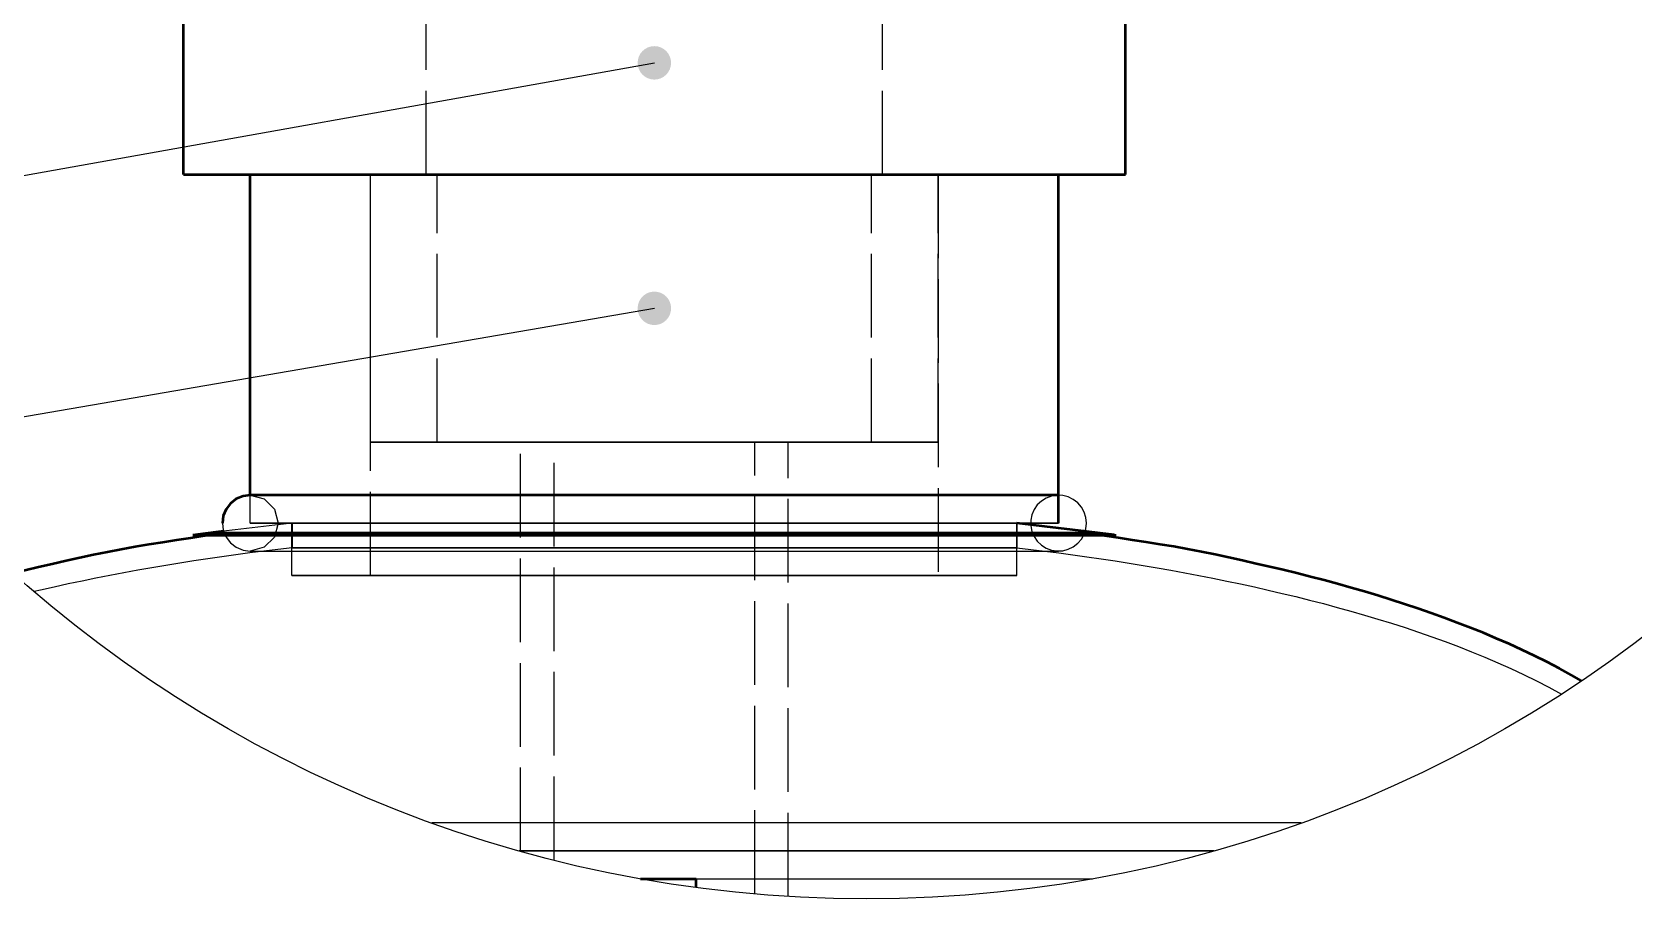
# Model space of a CAD drawing. Header units: millimetres. Extents: x 0 to 594, y 0 to 420.
# Drawn here: x 310.7 to 368.2, y 280.5 to 311.6 of the extents above; entities that cross this region are included whole.
import ezdxf

# ---------------------------------------------------------------- set-up
doc = ezdxf.new("R2010")
doc.units = ezdxf.units.MM
doc.linetypes.add('ISO02-TRAZOS', pattern=[3.75, 3, -0.75])
for name, color, linetype, lineweight in [('01-VISIBLE', 7, 'CONTINUOUS', 50), ('02-OCULTA', 4, 'ISO02-TRAZOS', 25), ('08-FINA', 5, 'CONTINUOUS', 25)]:
    doc.layers.add(name, color=color, linetype=linetype, lineweight=lineweight)

msp = doc.modelspace()

# ---------------------------------------------------------------- hatches: boundary and pattern name
at = {"layer": '08-FINA'}
h = msp.add_hatch(color=7, dxfattribs=at)
h.dxf.hatch_style = 1
edge = h.paths.add_edge_path()
edge.add_arc((333.054, 310.461), 0.6, 0, 360)
h = msp.add_hatch(color=7, dxfattribs=at)
h.dxf.hatch_style = 1
edge = h.paths.add_edge_path()
edge.add_arc((333.054, 301.661), 0.6, 0, 360)

# ---------------------------------------------------------------- linework, layer by layer
at = {"layer": '01-VISIBLE'}
for points in [[(316.154, 306.461), (316.154, 314.461)], [(349.954, 306.461), (349.954, 314.461)], [(316.154, 306.461), (316.659, 306.461), (317.163, 306.461), (317.668, 306.461), (318.172, 306.461), (318.677, 306.461), (319.181, 306.461), (319.686, 306.461), (320.19, 306.461), (320.694, 306.461), (321.199, 306.461), (321.703, 306.461), (322.208, 306.461), (322.712, 306.461), (323.217, 306.461), (323.721, 306.461), (324.226, 306.461), (324.73, 306.461), (325.235, 306.461), (325.739, 306.461), (326.244, 306.461), (326.748, 306.461), (327.253, 306.461), (327.757, 306.461), (328.262, 306.461), (328.766, 306.461), (329.271, 306.461), (329.775, 306.461), (330.28, 306.461), (330.784, 306.461), (331.288, 306.461), (331.793, 306.461), (332.297, 306.461), (332.802, 306.461), (333.306, 306.461), (333.811, 306.461), (334.315, 306.461), (334.82, 306.461), (335.324, 306.461), (335.829, 306.461), (336.333, 306.461), (336.838, 306.461), (337.342, 306.461), (337.847, 306.461), (338.351, 306.461), (338.856, 306.461), (339.36, 306.461), (339.865, 306.461), (340.369, 306.461), (340.874, 306.461), (341.378, 306.461), (341.883, 306.461), (342.387, 306.461), (342.891, 306.461), (343.396, 306.461), (343.9, 306.461), (344.405, 306.461), (344.909, 306.461), (345.414, 306.461), (345.918, 306.461), (346.423, 306.461), (346.927, 306.461), (347.432, 306.461), (347.936, 306.461), (348.441, 306.461), (348.945, 306.461), (349.45, 306.461), (349.954, 306.461)], [(318.554, 294.961), (318.554, 306.461)], [(347.554, 293.961), (347.554, 306.461)], [(318.554, 294.961), (318.295, 294.927), (318.054, 294.827), (317.847, 294.668), (317.688, 294.461), (317.588, 294.22), (317.554, 293.961)], [(347.554, 294.961), (347.045, 294.961), (346.537, 294.961), (346.028, 294.961), (345.519, 294.961), (345.01, 294.961), (344.502, 294.961), (343.993, 294.961), (343.484, 294.961), (342.975, 294.961), (342.466, 294.961), (341.958, 294.961), (341.449, 294.961), (340.94, 294.961), (340.431, 294.961), (339.923, 294.961), (339.414, 294.961), (338.905, 294.961), (338.396, 294.961), (337.888, 294.961), (337.379, 294.961), (336.87, 294.961), (336.361, 294.961), (335.852, 294.961), (335.344, 294.961), (334.835, 294.961), (334.326, 294.961), (333.817, 294.961), (333.309, 294.961), (332.8, 294.961), (332.291, 294.961), (331.782, 294.961), (331.273, 294.961), (330.765, 294.961), (330.256, 294.961), (329.747, 294.961), (329.238, 294.961), (328.73, 294.961), (328.221, 294.961), (327.712, 294.961), (327.203, 294.961), (326.695, 294.961), (326.186, 294.961), (325.677, 294.961), (325.168, 294.961), (324.659, 294.961), (324.151, 294.961), (323.642, 294.961), (323.133, 294.961), (322.624, 294.961), (322.116, 294.961), (321.607, 294.961), (321.098, 294.961), (320.589, 294.961), (320.08, 294.961), (319.572, 294.961), (319.063, 294.961), (318.554, 294.961)], [(366.32, 288.304), (365.966, 288.508), (365.526, 288.749), (365.081, 288.982), (364.632, 289.205), (364.178, 289.421), (363.721, 289.628), (363.261, 289.829), (362.798, 290.023), (362.332, 290.21), (361.864, 290.391), (361.393, 290.566), (360.921, 290.735), (360.446, 290.899), (359.97, 291.058), (359.492, 291.211), (359.012, 291.36), (358.532, 291.505), (358.05, 291.646), (357.566, 291.782), (357.082, 291.913), (356.596, 292.04), (356.109, 292.162), (355.621, 292.28), (355.132, 292.394), (354.643, 292.506), (354.153, 292.617), (353.663, 292.726), (353.173, 292.834), (352.681, 292.936), (352.188, 293.031), (351.694, 293.118), (351.199, 293.2), (350.703, 293.278), (350.207, 293.355), (349.71, 293.431), (349.214, 293.508), (348.72, 293.594), (349.199, 293.563), (349.549, 293.538), (349.052, 293.601), (348.554, 293.661), (348.053, 293.722), (347.557, 293.781), (347.049, 293.842), (346.561, 293.9), (346.064, 293.96)], [(310.034, 292.171), (310.467, 292.275), (310.959, 292.391), (311.452, 292.503), (311.946, 292.615), (312.439, 292.725), (312.933, 292.834), (313.428, 292.936), (313.925, 293.031), (314.423, 293.119), (314.922, 293.202), (315.421, 293.281), (315.921, 293.358), (316.421, 293.434), (316.92, 293.512), (317.38, 293.601)], [(317.598, 293.667), (317.412, 293.644), (317.226, 293.622), (317.04, 293.599), (316.854, 293.576), (316.668, 293.552), (316.489, 293.526)], [(317.38, 293.601), (317.231, 293.592), (317.083, 293.579), (316.934, 293.566), (316.786, 293.552), (316.638, 293.538), (316.489, 293.526)], [(316.489, 293.526), (316.489, 293.526), (316.489, 293.526), (316.489, 293.526)], [(316.489, 293.526), (316.489, 293.526)], [(316.489, 293.526), (316.489, 293.526)], [(316.489, 293.526), (316.489, 293.526)], [(316.489, 293.526), (316.991, 293.526), (317.493, 293.526), (317.995, 293.526), (318.497, 293.526), (318.999, 293.526), (319.501, 293.526), (320.003, 293.526), (320.505, 293.526), (321.007, 293.526), (321.509, 293.526), (322.011, 293.526), (322.513, 293.526), (323.015, 293.526), (323.517, 293.526), (324.019, 293.526), (324.521, 293.526), (325.023, 293.526), (325.525, 293.526), (326.027, 293.526), (326.529, 293.526), (327.031, 293.526), (327.532, 293.526), (328.034, 293.526), (328.536, 293.526), (329.038, 293.526), (329.54, 293.526), (330.042, 293.526), (330.544, 293.526), (331.046, 293.526), (331.548, 293.526), (332.05, 293.526), (332.552, 293.526), (333.054, 293.526), (333.556, 293.526), (334.058, 293.526), (334.56, 293.526), (335.062, 293.526), (335.564, 293.526), (336.066, 293.526), (336.568, 293.526), (337.07, 293.526), (337.572, 293.526), (338.074, 293.526), (338.576, 293.526), (339.078, 293.526), (339.58, 293.526), (340.082, 293.526), (340.584, 293.526), (341.086, 293.526), (341.588, 293.526), (342.09, 293.526), (342.592, 293.526), (343.094, 293.526), (343.596, 293.526), (344.098, 293.526), (344.6, 293.526), (345.101, 293.526), (345.603, 293.526), (346.105, 293.526), (346.607, 293.526), (347.109, 293.526), (347.611, 293.526), (348.113, 293.526), (348.615, 293.526), (349.117, 293.526), (349.619, 293.526)], [(348.728, 293.601), (348.223, 293.601), (347.717, 293.601), (347.211, 293.601), (346.706, 293.601), (346.2, 293.601), (345.695, 293.601), (345.189, 293.601), (344.683, 293.601), (344.178, 293.601), (343.672, 293.601), (343.167, 293.601), (342.661, 293.601), (342.155, 293.601), (341.65, 293.601), (341.144, 293.601), (340.638, 293.601), (340.133, 293.601), (339.627, 293.601), (339.122, 293.601), (338.616, 293.601), (338.11, 293.601), (337.605, 293.601), (337.099, 293.601), (336.593, 293.601), (336.088, 293.601), (335.582, 293.601), (335.077, 293.601), (334.571, 293.601), (334.065, 293.601), (333.56, 293.601), (333.054, 293.601), (332.549, 293.601), (332.043, 293.601), (331.537, 293.601), (331.032, 293.601), (330.526, 293.601), (330.02, 293.601), (329.515, 293.601), (329.009, 293.601), (328.504, 293.601), (327.998, 293.601), (327.492, 293.601), (326.987, 293.601), (326.481, 293.601), (325.976, 293.601), (325.47, 293.601), (324.964, 293.601), (324.459, 293.601), (323.953, 293.601), (323.447, 293.601), (322.942, 293.601), (322.436, 293.601), (321.931, 293.601), (321.425, 293.601), (320.919, 293.601), (320.414, 293.601), (319.908, 293.601), (319.403, 293.601), (318.897, 293.601), (318.391, 293.601), (317.886, 293.601), (317.38, 293.601)], [(318.554, 292.961), (318.554, 292.961), (318.554, 292.961), (318.554, 292.961), (318.554, 292.961), (318.554, 292.961), (318.554, 292.961)], [(332.553, 281.211), (334.554, 281.211)], [(334.554, 280.899), (334.554, 281.211)]]:
    msp.add_lwpolyline(points, dxfattribs=at)
at = {"layer": '02-OCULTA'}
for points in [[(324.866, 306.461), (324.866, 314.461)], [(341.242, 306.461), (341.242, 314.461)], [(349.954, 306.461), (349.45, 306.461), (348.945, 306.461), (348.441, 306.461), (347.936, 306.461), (347.432, 306.461), (346.927, 306.461), (346.423, 306.461), (345.918, 306.461), (345.414, 306.461), (344.909, 306.461), (344.405, 306.461), (343.9, 306.461), (343.396, 306.461), (342.891, 306.461), (342.387, 306.461), (341.883, 306.461), (341.378, 306.461), (340.874, 306.461), (340.369, 306.461), (339.865, 306.461), (339.36, 306.461), (338.856, 306.461), (338.351, 306.461), (337.847, 306.461), (337.342, 306.461), (336.838, 306.461), (336.333, 306.461), (335.829, 306.461), (335.324, 306.461), (334.82, 306.461), (334.315, 306.461), (333.811, 306.461), (333.306, 306.461), (332.802, 306.461), (332.297, 306.461), (331.793, 306.461), (331.288, 306.461), (330.784, 306.461), (330.28, 306.461), (329.775, 306.461), (329.271, 306.461), (328.766, 306.461), (328.262, 306.461), (327.757, 306.461), (327.253, 306.461), (326.748, 306.461), (326.244, 306.461), (325.739, 306.461), (325.235, 306.461), (324.73, 306.461), (324.226, 306.461), (323.721, 306.461), (323.217, 306.461), (322.712, 306.461), (322.208, 306.461), (321.703, 306.461), (321.199, 306.461), (320.694, 306.461), (320.19, 306.461), (319.686, 306.461), (319.181, 306.461), (318.677, 306.461), (318.172, 306.461), (317.668, 306.461), (317.163, 306.461), (316.659, 306.461), (316.154, 306.461)], [(347.554, 306.461), (347.054, 306.461), (346.554, 306.461), (346.054, 306.461), (345.554, 306.461), (345.054, 306.461), (344.554, 306.461), (344.054, 306.461), (343.554, 306.461), (343.054, 306.461), (342.554, 306.461), (342.054, 306.461), (341.554, 306.461), (341.054, 306.461), (340.554, 306.461), (340.054, 306.461), (339.554, 306.461), (339.054, 306.461), (338.554, 306.461), (338.054, 306.461), (337.554, 306.461), (337.054, 306.461), (336.554, 306.461), (336.054, 306.461), (335.554, 306.461), (335.054, 306.461), (334.554, 306.461), (334.054, 306.461), (333.554, 306.461), (333.054, 306.461), (332.554, 306.461), (332.054, 306.461), (331.554, 306.461), (331.054, 306.461), (330.554, 306.461), (330.054, 306.461), (329.554, 306.461), (329.054, 306.461), (328.554, 306.461), (328.054, 306.461), (327.554, 306.461), (327.054, 306.461), (326.554, 306.461), (326.054, 306.461), (325.554, 306.461), (325.054, 306.461), (324.554, 306.461), (324.054, 306.461), (323.554, 306.461), (323.054, 306.461), (322.554, 306.461), (322.054, 306.461), (321.554, 306.461), (321.054, 306.461), (320.554, 306.461), (320.054, 306.461), (319.554, 306.461), (319.054, 306.461), (318.554, 306.461)], [(318.554, 306.461), (319.054, 306.461), (319.554, 306.461), (320.054, 306.461), (320.554, 306.461), (321.054, 306.461), (321.554, 306.461), (322.054, 306.461), (322.554, 306.461), (323.054, 306.461), (323.554, 306.461), (324.054, 306.461), (324.554, 306.461), (325.054, 306.461), (325.554, 306.461), (326.054, 306.461), (326.554, 306.461), (327.054, 306.461), (327.554, 306.461), (328.054, 306.461), (328.554, 306.461), (329.054, 306.461), (329.554, 306.461), (330.054, 306.461), (330.554, 306.461), (331.054, 306.461), (331.554, 306.461), (332.054, 306.461), (332.554, 306.461), (333.054, 306.461), (333.554, 306.461), (334.054, 306.461), (334.554, 306.461), (335.054, 306.461), (335.554, 306.461), (336.054, 306.461), (336.554, 306.461), (337.054, 306.461), (337.554, 306.461), (338.054, 306.461), (338.554, 306.461), (339.054, 306.461), (339.554, 306.461), (340.054, 306.461), (340.554, 306.461), (341.054, 306.461), (341.554, 306.461), (342.054, 306.461), (342.554, 306.461), (343.054, 306.461), (343.554, 306.461), (344.054, 306.461), (344.554, 306.461), (345.054, 306.461), (345.554, 306.461), (346.054, 306.461), (346.554, 306.461), (347.054, 306.461), (347.554, 306.461)], [(343.242, 306.461), (342.733, 306.461), (342.223, 306.461), (341.714, 306.461), (341.205, 306.461), (340.695, 306.461), (340.186, 306.461), (339.676, 306.461), (339.167, 306.461), (338.658, 306.461), (338.148, 306.461), (337.639, 306.461), (337.129, 306.461), (336.62, 306.461), (336.111, 306.461), (335.601, 306.461), (335.092, 306.461), (334.582, 306.461), (334.073, 306.461), (333.564, 306.461), (333.054, 306.461), (332.545, 306.461), (332.035, 306.461), (331.526, 306.461), (331.017, 306.461), (330.507, 306.461), (329.998, 306.461), (329.488, 306.461), (328.979, 306.461), (328.47, 306.461), (327.96, 306.461), (327.451, 306.461), (326.941, 306.461), (326.432, 306.461), (325.923, 306.461), (325.413, 306.461), (324.904, 306.461), (324.394, 306.461), (323.885, 306.461), (323.376, 306.461), (322.866, 306.461)], [(322.866, 306.461), (323.376, 306.461), (323.885, 306.461), (324.394, 306.461), (324.904, 306.461), (325.413, 306.461), (325.923, 306.461), (326.432, 306.461), (326.941, 306.461), (327.451, 306.461), (327.96, 306.461), (328.47, 306.461), (328.979, 306.461), (329.488, 306.461), (329.998, 306.461), (330.507, 306.461), (331.017, 306.461), (331.526, 306.461), (332.035, 306.461), (332.545, 306.461), (333.054, 306.461), (333.564, 306.461), (334.073, 306.461), (334.582, 306.461), (335.092, 306.461), (335.601, 306.461), (336.111, 306.461), (336.62, 306.461), (337.129, 306.461), (337.639, 306.461), (338.148, 306.461), (338.658, 306.461), (339.167, 306.461), (339.676, 306.461), (340.186, 306.461), (340.695, 306.461), (341.205, 306.461), (341.714, 306.461), (342.223, 306.461), (342.733, 306.461), (343.242, 306.461)], [(343.242, 306.461), (342.733, 306.461), (342.223, 306.461), (341.714, 306.461), (341.205, 306.461), (340.695, 306.461), (340.186, 306.461), (339.676, 306.461), (339.167, 306.461), (338.658, 306.461), (338.148, 306.461), (337.639, 306.461), (337.129, 306.461), (336.62, 306.461), (336.111, 306.461), (335.601, 306.461), (335.092, 306.461), (334.582, 306.461), (334.073, 306.461), (333.564, 306.461), (333.054, 306.461), (332.545, 306.461), (332.035, 306.461), (331.526, 306.461), (331.017, 306.461), (330.507, 306.461), (329.998, 306.461), (329.488, 306.461), (328.979, 306.461), (328.47, 306.461), (327.96, 306.461), (327.451, 306.461), (326.941, 306.461), (326.432, 306.461), (325.923, 306.461), (325.413, 306.461), (324.904, 306.461), (324.394, 306.461), (323.885, 306.461), (323.376, 306.461), (322.866, 306.461)], [(322.866, 306.461), (323.376, 306.461), (323.885, 306.461), (324.394, 306.461), (324.904, 306.461), (325.413, 306.461), (325.923, 306.461), (326.432, 306.461), (326.941, 306.461), (327.451, 306.461), (327.96, 306.461), (328.47, 306.461), (328.979, 306.461), (329.488, 306.461), (329.998, 306.461), (330.507, 306.461), (331.017, 306.461), (331.526, 306.461), (332.035, 306.461), (332.545, 306.461), (333.054, 306.461), (333.564, 306.461), (334.073, 306.461), (334.582, 306.461), (335.092, 306.461), (335.601, 306.461), (336.111, 306.461), (336.62, 306.461), (337.129, 306.461), (337.639, 306.461), (338.148, 306.461), (338.658, 306.461), (339.167, 306.461), (339.676, 306.461), (340.186, 306.461), (340.695, 306.461), (341.205, 306.461), (341.714, 306.461), (342.223, 306.461), (342.733, 306.461), (343.242, 306.461)], [(322.866, 292.08), (322.866, 306.461)], [(322.866, 296.861), (322.866, 306.461)], [(341.242, 306.461), (340.73, 306.461), (340.219, 306.461), (339.707, 306.461), (339.195, 306.461), (338.683, 306.461), (338.172, 306.461), (337.66, 306.461), (337.148, 306.461), (336.636, 306.461), (336.125, 306.461), (335.613, 306.461), (335.101, 306.461), (334.589, 306.461), (334.078, 306.461), (333.566, 306.461), (333.054, 306.461), (332.542, 306.461), (332.031, 306.461), (331.519, 306.461), (331.007, 306.461), (330.495, 306.461), (329.984, 306.461), (329.472, 306.461), (328.96, 306.461), (328.448, 306.461), (327.937, 306.461), (327.425, 306.461), (326.913, 306.461), (326.401, 306.461), (325.89, 306.461), (325.378, 306.461), (324.866, 306.461)], [(324.866, 306.461), (325.378, 306.461), (325.89, 306.461), (326.401, 306.461), (326.913, 306.461), (327.425, 306.461), (327.937, 306.461), (328.448, 306.461), (328.96, 306.461), (329.472, 306.461), (329.984, 306.461), (330.495, 306.461), (331.007, 306.461), (331.519, 306.461), (332.031, 306.461), (332.542, 306.461), (333.054, 306.461), (333.566, 306.461), (334.078, 306.461), (334.589, 306.461), (335.101, 306.461), (335.613, 306.461), (336.125, 306.461), (336.636, 306.461), (337.148, 306.461), (337.66, 306.461), (338.172, 306.461), (338.683, 306.461), (339.195, 306.461), (339.707, 306.461), (340.219, 306.461), (340.73, 306.461), (341.242, 306.461)], [(340.842, 306.461), (340.34, 306.461), (339.837, 306.461), (339.335, 306.461), (338.832, 306.461), (338.33, 306.461), (337.827, 306.461), (337.325, 306.461), (336.823, 306.461), (336.32, 306.461), (335.818, 306.461), (335.315, 306.461), (334.813, 306.461), (334.31, 306.461), (333.808, 306.461), (333.305, 306.461), (332.803, 306.461), (332.3, 306.461), (331.798, 306.461), (331.296, 306.461), (330.793, 306.461), (330.291, 306.461), (329.788, 306.461), (329.286, 306.461), (328.783, 306.461), (328.281, 306.461), (327.778, 306.461), (327.276, 306.461), (326.774, 306.461), (326.271, 306.461), (325.769, 306.461), (325.266, 306.461)], [(325.266, 306.461), (325.769, 306.461), (326.271, 306.461), (326.774, 306.461), (327.276, 306.461), (327.778, 306.461), (328.281, 306.461), (328.783, 306.461), (329.286, 306.461), (329.788, 306.461), (330.291, 306.461), (330.793, 306.461), (331.296, 306.461), (331.798, 306.461), (332.3, 306.461), (332.803, 306.461), (333.305, 306.461), (333.808, 306.461), (334.31, 306.461), (334.813, 306.461), (335.315, 306.461), (335.818, 306.461), (336.32, 306.461), (336.823, 306.461), (337.325, 306.461), (337.827, 306.461), (338.33, 306.461), (338.832, 306.461), (339.335, 306.461), (339.837, 306.461), (340.34, 306.461), (340.842, 306.461)], [(325.266, 296.861), (325.266, 306.461)], [(340.842, 296.861), (340.842, 306.461)], [(343.242, 306.461), (343.242, 292.08)], [(343.242, 296.861), (343.242, 306.461)], [(343.242, 296.861), (342.733, 296.861), (342.223, 296.861), (341.714, 296.861), (341.205, 296.861), (340.695, 296.861), (340.186, 296.861), (339.676, 296.861), (339.167, 296.861), (338.658, 296.861), (338.148, 296.861), (337.639, 296.861), (337.129, 296.861), (336.62, 296.861), (336.111, 296.861), (335.601, 296.861), (335.092, 296.861), (334.582, 296.861), (334.073, 296.861), (333.564, 296.861), (333.054, 296.861), (332.545, 296.861), (332.035, 296.861), (331.526, 296.861), (331.017, 296.861), (330.507, 296.861), (329.998, 296.861), (329.488, 296.861), (328.979, 296.861), (328.47, 296.861), (327.96, 296.861), (327.451, 296.861), (326.941, 296.861), (326.432, 296.861), (325.923, 296.861), (325.413, 296.861), (324.904, 296.861), (324.394, 296.861), (323.885, 296.861), (323.376, 296.861), (322.866, 296.861)], [(322.866, 296.861), (323.376, 296.861), (323.885, 296.861), (324.394, 296.861), (324.904, 296.861), (325.413, 296.861), (325.923, 296.861), (326.432, 296.861), (326.941, 296.861), (327.451, 296.861), (327.96, 296.861), (328.47, 296.861), (328.979, 296.861), (329.488, 296.861), (329.998, 296.861), (330.507, 296.861), (331.017, 296.861), (331.526, 296.861), (332.035, 296.861), (332.545, 296.861), (333.054, 296.861), (333.564, 296.861), (334.073, 296.861), (334.582, 296.861), (335.092, 296.861), (335.601, 296.861), (336.111, 296.861), (336.62, 296.861), (337.129, 296.861), (337.639, 296.861), (338.148, 296.861), (338.658, 296.861), (339.167, 296.861), (339.676, 296.861), (340.186, 296.861), (340.695, 296.861), (341.205, 296.861), (341.714, 296.861), (342.223, 296.861), (342.733, 296.861), (343.242, 296.861)], [(340.842, 296.861), (340.34, 296.861), (339.837, 296.861), (339.335, 296.861), (338.832, 296.861), (338.33, 296.861), (337.827, 296.861), (337.325, 296.861), (336.823, 296.861), (336.32, 296.861), (335.818, 296.861), (335.315, 296.861), (334.813, 296.861), (334.31, 296.861), (333.808, 296.861), (333.305, 296.861), (332.803, 296.861), (332.3, 296.861), (331.798, 296.861), (331.296, 296.861), (330.793, 296.861), (330.291, 296.861), (329.788, 296.861), (329.286, 296.861), (328.783, 296.861), (328.281, 296.861), (327.778, 296.861), (327.276, 296.861), (326.774, 296.861), (326.271, 296.861), (325.769, 296.861), (325.266, 296.861)], [(325.266, 296.861), (325.769, 296.861), (326.271, 296.861), (326.774, 296.861), (327.276, 296.861), (327.778, 296.861), (328.281, 296.861), (328.783, 296.861), (329.286, 296.861), (329.788, 296.861), (330.291, 296.861), (330.793, 296.861), (331.296, 296.861), (331.798, 296.861), (332.3, 296.861), (332.803, 296.861), (333.305, 296.861), (333.808, 296.861), (334.31, 296.861), (334.813, 296.861), (335.315, 296.861), (335.818, 296.861), (336.32, 296.861), (336.823, 296.861), (337.325, 296.861), (337.827, 296.861), (338.33, 296.861), (338.832, 296.861), (339.335, 296.861), (339.837, 296.861), (340.34, 296.861), (340.842, 296.861)], [(337.854, 296.861), (337.349, 296.861), (336.844, 296.861), (336.338, 296.861), (335.833, 296.861), (335.328, 296.861), (334.823, 296.861), (334.317, 296.861), (333.812, 296.861), (333.307, 296.861), (332.802, 296.861), (332.296, 296.861), (331.791, 296.861), (331.286, 296.861), (330.78, 296.861), (330.275, 296.861), (329.77, 296.861), (329.265, 296.861), (328.759, 296.861), (328.254, 296.861)], [(328.254, 296.861), (328.759, 296.861), (329.265, 296.861), (329.77, 296.861), (330.275, 296.861), (330.78, 296.861), (331.286, 296.861), (331.791, 296.861), (332.296, 296.861), (332.802, 296.861), (333.307, 296.861), (333.812, 296.861), (334.317, 296.861), (334.823, 296.861), (335.328, 296.861), (335.833, 296.861), (336.338, 296.861), (336.844, 296.861), (337.349, 296.861), (337.854, 296.861)], [(328.254, 282.195), (328.254, 296.861)], [(336.654, 296.861), (336.14, 296.861), (335.626, 296.861), (335.111, 296.861), (334.597, 296.861), (334.083, 296.861), (333.568, 296.861), (333.054, 296.861), (332.54, 296.861), (332.026, 296.861), (331.511, 296.861), (330.997, 296.861), (330.483, 296.861), (329.968, 296.861), (329.454, 296.861)], [(329.454, 296.861), (329.968, 296.861), (330.483, 296.861), (330.997, 296.861), (331.511, 296.861), (332.026, 296.861), (332.54, 296.861), (333.054, 296.861), (333.568, 296.861), (334.083, 296.861), (334.597, 296.861), (335.111, 296.861), (335.626, 296.861), (336.14, 296.861), (336.654, 296.861)], [(329.454, 281.875), (329.454, 296.861)], [(336.654, 280.666), (336.654, 296.861)], [(337.854, 280.577), (337.854, 296.861)], [(318.554, 293.961), (318.554, 294.961)], [(347.554, 294.961), (347.045, 294.961), (346.537, 294.961), (346.028, 294.961), (345.519, 294.961), (345.01, 294.961), (344.502, 294.961), (343.993, 294.961), (343.484, 294.961), (342.975, 294.961), (342.466, 294.961), (341.958, 294.961), (341.449, 294.961), (340.94, 294.961), (340.431, 294.961), (339.923, 294.961), (339.414, 294.961), (338.905, 294.961), (338.396, 294.961), (337.888, 294.961), (337.379, 294.961), (336.87, 294.961), (336.361, 294.961), (335.852, 294.961), (335.344, 294.961), (334.835, 294.961), (334.326, 294.961), (333.817, 294.961), (333.309, 294.961), (332.8, 294.961), (332.291, 294.961), (331.782, 294.961), (331.273, 294.961), (330.765, 294.961), (330.256, 294.961), (329.747, 294.961), (329.238, 294.961), (328.73, 294.961), (328.221, 294.961), (327.712, 294.961), (327.203, 294.961), (326.695, 294.961), (326.186, 294.961), (325.677, 294.961), (325.168, 294.961), (324.659, 294.961), (324.151, 294.961), (323.642, 294.961), (323.133, 294.961), (322.624, 294.961), (322.116, 294.961), (321.607, 294.961), (321.098, 294.961), (320.589, 294.961), (320.08, 294.961), (319.572, 294.961), (319.063, 294.961), (318.554, 294.961)], [(318.554, 294.961), (319.054, 294.827), (319.42, 294.461), (319.554, 293.961), (319.42, 293.461), (319.054, 293.095), (318.554, 292.961)], [(348.554, 293.961), (348.534, 294.162), (348.473, 294.355), (348.375, 294.532), (348.243, 294.686), (348.083, 294.809), (347.901, 294.899), (347.706, 294.949), (347.504, 294.96), (347.304, 294.929), (347.114, 294.859), (346.942, 294.752), (346.795, 294.612), (346.68, 294.446), (346.6, 294.26), (346.559, 294.062), (346.559, 293.86), (346.6, 293.661), (346.68, 293.475), (346.795, 293.309), (346.942, 293.17), (347.114, 293.063), (347.304, 292.993), (347.504, 292.962), (347.706, 292.972), (347.901, 293.023), (348.083, 293.112), (348.243, 293.236), (348.375, 293.39), (348.473, 293.566), (348.534, 293.76), (348.554, 293.961)], [(317.554, 293.961), (317.588, 293.702), (317.688, 293.461), (317.847, 293.254), (318.054, 293.095), (318.295, 292.995), (318.554, 292.961)], [(320.054, 293.961), (319.645, 293.913), (319.236, 293.863), (318.826, 293.814), (318.417, 293.765), (318.008, 293.716), (317.598, 293.667)], [(347.554, 293.961), (347.054, 293.961), (346.554, 293.961), (346.054, 293.961), (345.554, 293.961), (345.054, 293.961), (344.554, 293.961), (344.054, 293.961), (343.554, 293.961), (343.054, 293.961), (342.554, 293.961), (342.054, 293.961), (341.554, 293.961), (341.054, 293.961), (340.554, 293.961), (340.054, 293.961), (339.554, 293.961), (339.054, 293.961), (338.554, 293.961), (338.054, 293.961), (337.554, 293.961), (337.054, 293.961), (336.554, 293.961), (336.054, 293.961), (335.554, 293.961), (335.054, 293.961), (334.554, 293.961), (334.054, 293.961), (333.554, 293.961), (333.054, 293.961), (332.554, 293.961), (332.054, 293.961), (331.554, 293.961), (331.054, 293.961), (330.554, 293.961), (330.054, 293.961), (329.554, 293.961), (329.054, 293.961), (328.554, 293.961), (328.054, 293.961), (327.554, 293.961), (327.054, 293.961), (326.554, 293.961), (326.054, 293.961), (325.554, 293.961), (325.054, 293.961), (324.554, 293.961), (324.054, 293.961), (323.554, 293.961), (323.054, 293.961), (322.554, 293.961), (322.054, 293.961), (321.554, 293.961), (321.054, 293.961), (320.554, 293.961), (320.054, 293.961), (319.554, 293.961), (319.054, 293.961), (318.554, 293.961)], [(318.554, 293.961), (319.054, 293.961), (319.554, 293.961), (320.054, 293.961), (320.554, 293.961), (321.054, 293.961), (321.554, 293.961), (322.054, 293.961), (322.554, 293.961), (323.054, 293.961), (323.554, 293.961), (324.054, 293.961), (324.554, 293.961), (325.054, 293.961), (325.554, 293.961), (326.054, 293.961), (326.554, 293.961), (327.054, 293.961), (327.554, 293.961), (328.054, 293.961), (328.554, 293.961), (329.054, 293.961), (329.554, 293.961), (330.054, 293.961), (330.554, 293.961), (331.054, 293.961), (331.554, 293.961), (332.054, 293.961), (332.554, 293.961), (333.054, 293.961), (333.554, 293.961), (334.054, 293.961), (334.554, 293.961), (335.054, 293.961), (335.554, 293.961), (336.054, 293.961), (336.554, 293.961), (337.054, 293.961), (337.554, 293.961), (338.054, 293.961), (338.554, 293.961), (339.054, 293.961), (339.554, 293.961), (340.054, 293.961), (340.554, 293.961), (341.054, 293.961), (341.554, 293.961), (342.054, 293.961), (342.554, 293.961), (343.054, 293.961), (343.554, 293.961), (344.054, 293.961), (344.554, 293.961), (345.054, 293.961), (345.554, 293.961), (346.054, 293.961), (346.554, 293.961), (347.054, 293.961), (347.554, 293.961)], [(346.064, 293.961), (345.564, 293.961), (345.063, 293.961), (344.563, 293.961), (344.063, 293.961), (343.562, 293.961), (343.062, 293.961), (342.561, 293.961), (342.061, 293.961), (341.561, 293.961), (341.06, 293.961), (340.56, 293.961), (340.06, 293.961), (339.559, 293.961), (339.059, 293.961), (338.558, 293.961), (338.058, 293.961), (337.558, 293.961), (337.057, 293.961), (336.557, 293.961), (336.056, 293.961), (335.556, 293.961), (335.056, 293.961), (334.555, 293.961), (334.055, 293.961), (333.555, 293.961), (333.054, 293.961), (332.554, 293.961), (332.053, 293.961), (331.553, 293.961), (331.053, 293.961), (330.552, 293.961), (330.052, 293.961), (329.551, 293.961), (329.051, 293.961), (328.551, 293.961), (328.05, 293.961), (327.55, 293.961), (327.05, 293.961), (326.549, 293.961), (326.049, 293.961), (325.548, 293.961), (325.048, 293.961), (324.548, 293.961), (324.047, 293.961), (323.547, 293.961), (323.046, 293.961), (322.546, 293.961), (322.046, 293.961), (321.545, 293.961), (321.045, 293.961), (320.545, 293.961), (320.044, 293.961)], [(320.044, 293.961), (320.545, 293.961), (321.045, 293.961), (321.545, 293.961), (322.046, 293.961), (322.546, 293.961), (323.046, 293.961), (323.547, 293.961), (324.047, 293.961), (324.548, 293.961), (325.048, 293.961), (325.548, 293.961), (326.049, 293.961), (326.549, 293.961), (327.05, 293.961), (327.55, 293.961), (328.05, 293.961), (328.551, 293.961), (329.051, 293.961), (329.551, 293.961), (330.052, 293.961), (330.552, 293.961), (331.053, 293.961), (331.553, 293.961), (332.053, 293.961), (332.554, 293.961), (333.054, 293.961), (333.555, 293.961), (334.055, 293.961), (334.555, 293.961), (335.056, 293.961), (335.556, 293.961), (336.056, 293.961), (336.557, 293.961), (337.057, 293.961), (337.558, 293.961), (338.058, 293.961), (338.558, 293.961), (339.059, 293.961), (339.559, 293.961), (340.06, 293.961), (340.56, 293.961), (341.06, 293.961), (341.561, 293.961), (342.061, 293.961), (342.561, 293.961), (343.062, 293.961), (343.562, 293.961), (344.063, 293.961), (344.563, 293.961), (345.063, 293.961), (345.564, 293.961), (346.064, 293.961)], [(320.044, 292.08), (320.044, 293.961)], [(346.054, 293.961), (345.554, 293.961), (345.054, 293.961), (344.554, 293.961), (344.054, 293.961), (343.554, 293.961), (343.054, 293.961), (342.554, 293.961), (342.054, 293.961), (341.554, 293.961), (341.054, 293.961), (340.554, 293.961), (340.054, 293.961), (339.554, 293.961), (339.054, 293.961), (338.554, 293.961), (338.054, 293.961), (337.554, 293.961), (337.054, 293.961), (336.554, 293.961), (336.054, 293.961), (335.554, 293.961), (335.054, 293.961), (334.554, 293.961), (334.054, 293.961), (333.554, 293.961), (333.054, 293.961), (332.554, 293.961), (332.054, 293.961), (331.554, 293.961), (331.054, 293.961), (330.554, 293.961), (330.054, 293.961), (329.554, 293.961), (329.054, 293.961), (328.554, 293.961), (328.054, 293.961), (327.554, 293.961), (327.054, 293.961), (326.554, 293.961), (326.054, 293.961), (325.554, 293.961), (325.054, 293.961), (324.554, 293.961), (324.054, 293.961), (323.554, 293.961), (323.054, 293.961), (322.554, 293.961), (322.054, 293.961), (321.554, 293.961), (321.054, 293.961), (320.554, 293.961), (320.054, 293.961)], [(320.054, 293.961), (320.554, 293.961), (321.054, 293.961), (321.554, 293.961), (322.054, 293.961), (322.554, 293.961), (323.054, 293.961), (323.554, 293.961), (324.054, 293.961), (324.554, 293.961), (325.054, 293.961), (325.554, 293.961), (326.054, 293.961), (326.554, 293.961), (327.054, 293.961), (327.554, 293.961), (328.054, 293.961), (328.554, 293.961), (329.054, 293.961), (329.554, 293.961), (330.054, 293.961), (330.554, 293.961), (331.054, 293.961), (331.554, 293.961), (332.054, 293.961), (332.554, 293.961), (333.054, 293.961), (333.554, 293.961), (334.054, 293.961), (334.554, 293.961), (335.054, 293.961), (335.554, 293.961), (336.054, 293.961), (336.554, 293.961), (337.054, 293.961), (337.554, 293.961), (338.054, 293.961), (338.554, 293.961), (339.054, 293.961), (339.554, 293.961), (340.054, 293.961), (340.554, 293.961), (341.054, 293.961), (341.554, 293.961), (342.054, 293.961), (342.554, 293.961), (343.054, 293.961), (343.554, 293.961), (344.054, 293.961), (344.554, 293.961), (345.054, 293.961), (345.554, 293.961), (346.054, 293.961)], [(320.054, 293.961), (320.054, 293.08)], [(346.064, 293.96), (346.063, 293.96), (346.061, 293.96), (346.059, 293.96), (346.058, 293.96), (346.056, 293.961), (346.054, 293.961)], [(346.054, 293.961), (346.054, 293.08)], [(346.064, 292.08), (346.064, 293.961)], [(316.489, 293.526), (316.991, 293.526), (317.493, 293.526), (317.995, 293.526), (318.497, 293.526), (318.999, 293.526), (319.501, 293.526), (320.003, 293.526), (320.505, 293.526), (321.007, 293.526), (321.509, 293.526), (322.011, 293.526), (322.513, 293.526), (323.015, 293.526), (323.517, 293.526), (324.019, 293.526), (324.521, 293.526), (325.023, 293.526), (325.525, 293.526), (326.027, 293.526), (326.529, 293.526), (327.031, 293.526), (327.533, 293.526), (328.035, 293.526), (328.537, 293.526), (329.038, 293.526), (329.54, 293.526), (330.042, 293.526), (330.544, 293.526), (331.046, 293.526), (331.548, 293.526), (332.05, 293.526), (332.552, 293.526), (333.054, 293.526), (333.556, 293.526), (334.058, 293.526), (334.56, 293.526), (335.062, 293.526), (335.564, 293.526), (336.066, 293.526), (336.568, 293.526), (337.07, 293.526), (337.572, 293.526), (338.074, 293.526), (338.576, 293.526), (339.078, 293.526), (339.58, 293.526), (340.082, 293.526), (340.584, 293.526), (341.086, 293.526), (341.588, 293.526), (342.09, 293.526), (342.592, 293.526), (343.094, 293.526), (343.596, 293.526), (344.098, 293.526), (344.6, 293.526), (345.102, 293.526), (345.603, 293.526), (346.105, 293.526), (346.607, 293.526), (347.109, 293.526), (347.611, 293.526), (348.113, 293.526), (348.615, 293.526), (349.117, 293.526), (349.619, 293.526)], [(348.728, 293.601), (348.223, 293.601), (347.717, 293.601), (347.211, 293.601), (346.706, 293.601), (346.2, 293.601), (345.695, 293.601), (345.189, 293.601), (344.683, 293.601), (344.178, 293.601), (343.672, 293.601), (343.167, 293.601), (342.661, 293.601), (342.155, 293.601), (341.65, 293.601), (341.144, 293.601), (340.638, 293.601), (340.133, 293.601), (339.627, 293.601), (339.122, 293.601), (338.616, 293.601), (338.11, 293.601), (337.605, 293.601), (337.099, 293.601), (336.593, 293.601), (336.088, 293.601), (335.582, 293.601), (335.077, 293.601), (334.571, 293.601), (334.065, 293.601), (333.56, 293.601), (333.054, 293.601), (332.549, 293.601), (332.043, 293.601), (331.537, 293.601), (331.032, 293.601), (330.526, 293.601), (330.02, 293.601), (329.515, 293.601), (329.009, 293.601), (328.504, 293.601), (327.998, 293.601), (327.492, 293.601), (326.987, 293.601), (326.481, 293.601), (325.976, 293.601), (325.47, 293.601), (324.964, 293.601), (324.459, 293.601), (323.953, 293.601), (323.447, 293.601), (322.942, 293.601), (322.436, 293.601), (321.931, 293.601), (321.425, 293.601), (320.919, 293.601), (320.414, 293.601), (319.908, 293.601), (319.403, 293.601), (318.897, 293.601), (318.391, 293.601), (317.886, 293.601), (317.38, 293.601)], [(320.054, 293.08), (319.549, 293.02), (319.044, 292.957), (318.539, 292.892), (318.035, 292.824), (317.531, 292.753), (317.028, 292.68), (316.525, 292.603), (316.022, 292.524), (315.52, 292.441), (315.018, 292.356), (314.517, 292.268), (314.017, 292.176), (313.517, 292.082), (313.017, 291.984), (312.519, 291.883), (312.021, 291.778), (311.523, 291.67), (311.027, 291.559), (310.796, 291.505)], [(318.554, 292.961), (319.054, 292.961), (319.554, 292.961), (320.054, 292.961), (320.554, 292.961), (321.054, 292.961), (321.554, 292.961), (322.054, 292.961), (322.554, 292.961), (323.054, 292.961), (323.554, 292.961), (324.054, 292.961), (324.554, 292.961), (325.054, 292.961), (325.554, 292.961), (326.054, 292.961), (326.554, 292.961), (327.054, 292.961), (327.554, 292.961), (328.054, 292.961), (328.554, 292.961), (329.054, 292.961), (329.554, 292.961), (330.054, 292.961), (330.554, 292.961), (331.054, 292.961), (331.554, 292.961), (332.054, 292.961), (332.554, 292.961), (333.054, 292.961), (333.554, 292.961), (334.054, 292.961), (334.554, 292.961), (335.054, 292.961), (335.554, 292.961), (336.054, 292.961), (336.554, 292.961), (337.054, 292.961), (337.554, 292.961), (338.054, 292.961), (338.554, 292.961), (339.054, 292.961), (339.554, 292.961), (340.054, 292.961), (340.554, 292.961), (341.054, 292.961), (341.554, 292.961), (342.054, 292.961), (342.554, 292.961), (343.054, 292.961), (343.554, 292.961), (344.054, 292.961), (344.554, 292.961), (345.054, 292.961), (345.554, 292.961), (346.054, 292.961), (346.554, 292.961), (347.054, 292.961), (347.554, 292.961)], [(318.554, 292.961), (319.054, 292.961), (319.554, 292.961), (320.054, 292.961), (320.554, 292.961), (321.054, 292.961), (321.554, 292.961), (322.054, 292.961), (322.554, 292.961), (323.054, 292.961), (323.554, 292.961), (324.054, 292.961), (324.554, 292.961), (325.054, 292.961), (325.554, 292.961), (326.054, 292.961), (326.554, 292.961), (327.054, 292.961), (327.554, 292.961), (328.054, 292.961), (328.554, 292.961), (329.054, 292.961), (329.554, 292.961), (330.054, 292.961), (330.554, 292.961), (331.054, 292.961), (331.554, 292.961), (332.054, 292.961), (332.554, 292.961), (333.054, 292.961), (333.554, 292.961), (334.054, 292.961), (334.554, 292.961), (335.054, 292.961), (335.554, 292.961), (336.054, 292.961), (336.554, 292.961), (337.054, 292.961), (337.554, 292.961), (338.054, 292.961), (338.554, 292.961), (339.054, 292.961), (339.554, 292.961), (340.054, 292.961), (340.554, 292.961), (341.054, 292.961), (341.554, 292.961), (342.054, 292.961), (342.554, 292.961), (343.054, 292.961), (343.554, 292.961), (344.054, 292.961), (344.554, 292.961), (345.054, 292.961), (345.554, 292.961), (346.054, 292.961), (346.554, 292.961), (347.054, 292.961), (347.554, 292.961)], [(346.054, 293.08), (345.554, 293.08), (345.054, 293.08), (344.554, 293.08), (344.054, 293.08), (343.554, 293.08), (343.054, 293.08), (342.554, 293.08), (342.054, 293.08), (341.554, 293.08), (341.054, 293.08), (340.554, 293.08), (340.054, 293.08), (339.554, 293.08), (339.054, 293.08), (338.554, 293.08), (338.054, 293.08), (337.554, 293.08), (337.054, 293.08), (336.554, 293.08), (336.054, 293.08), (335.554, 293.08), (335.054, 293.08), (334.554, 293.08), (334.054, 293.08), (333.554, 293.08), (333.054, 293.08), (332.554, 293.08), (332.054, 293.08), (331.554, 293.08), (331.054, 293.08), (330.554, 293.08), (330.054, 293.08), (329.554, 293.08), (329.054, 293.08), (328.554, 293.08), (328.054, 293.08), (327.554, 293.08), (327.054, 293.08), (326.554, 293.08), (326.054, 293.08), (325.554, 293.08), (325.054, 293.08), (324.554, 293.08), (324.054, 293.08), (323.554, 293.08), (323.054, 293.08), (322.554, 293.08), (322.054, 293.08), (321.554, 293.08), (321.054, 293.08), (320.554, 293.08), (320.054, 293.08)], [(320.054, 293.08), (320.554, 293.08), (321.054, 293.08), (321.554, 293.08), (322.054, 293.08), (322.554, 293.08), (323.054, 293.08), (323.554, 293.08), (324.054, 293.08), (324.554, 293.08), (325.054, 293.08), (325.554, 293.08), (326.054, 293.08), (326.554, 293.08), (327.054, 293.08), (327.554, 293.08), (328.054, 293.08), (328.554, 293.08), (329.054, 293.08), (329.554, 293.08), (330.054, 293.08), (330.554, 293.08), (331.054, 293.08), (331.554, 293.08), (332.054, 293.08), (332.554, 293.08), (333.054, 293.08), (333.554, 293.08), (334.054, 293.08), (334.554, 293.08), (335.054, 293.08), (335.554, 293.08), (336.054, 293.08), (336.554, 293.08), (337.054, 293.08), (337.554, 293.08), (338.054, 293.08), (338.554, 293.08), (339.054, 293.08), (339.554, 293.08), (340.054, 293.08), (340.554, 293.08), (341.054, 293.08), (341.554, 293.08), (342.054, 293.08), (342.554, 293.08), (343.054, 293.08), (343.554, 293.08), (344.054, 293.08), (344.554, 293.08), (345.054, 293.08), (345.554, 293.08), (346.054, 293.08)], [(346.054, 293.08), (346.559, 293.02), (347.064, 292.957), (347.569, 292.891), (348.073, 292.823), (348.577, 292.753), (349.081, 292.679), (349.584, 292.603), (350.086, 292.524), (350.589, 292.442), (351.09, 292.356), (351.591, 292.268), (352.092, 292.177), (352.592, 292.082), (353.091, 291.984), (353.59, 291.883), (354.088, 291.779), (354.585, 291.671), (355.081, 291.559), (355.577, 291.443), (356.072, 291.324), (356.565, 291.2), (357.058, 291.073), (357.549, 290.941), (358.04, 290.805), (358.529, 290.664), (359.016, 290.519), (359.502, 290.368), (359.987, 290.213), (360.469, 290.052), (360.95, 289.885), (361.429, 289.712), (361.905, 289.534), (362.379, 289.348), (362.85, 289.156), (363.318, 288.956), (363.783, 288.749), (364.244, 288.533), (364.7, 288.308), (365.152, 288.074), (365.597, 287.831)], [(346.064, 292.08), (345.564, 292.08), (345.063, 292.08), (344.563, 292.08), (344.063, 292.08), (343.562, 292.08), (343.062, 292.08), (342.561, 292.08), (342.061, 292.08), (341.561, 292.08), (341.06, 292.08), (340.56, 292.08), (340.06, 292.08), (339.559, 292.08), (339.059, 292.08), (338.558, 292.08), (338.058, 292.08), (337.558, 292.08), (337.057, 292.08), (336.557, 292.08), (336.056, 292.08), (335.556, 292.08), (335.056, 292.08), (334.555, 292.08), (334.055, 292.08), (333.555, 292.08), (333.054, 292.08), (332.554, 292.08), (332.053, 292.08), (331.553, 292.08), (331.053, 292.08), (330.552, 292.08), (330.052, 292.08), (329.551, 292.08), (329.051, 292.08), (328.551, 292.08), (328.05, 292.08), (327.55, 292.08), (327.05, 292.08), (326.549, 292.08), (326.049, 292.08), (325.548, 292.08), (325.048, 292.08), (324.548, 292.08), (324.047, 292.08), (323.547, 292.08), (323.046, 292.08), (322.546, 292.08), (322.046, 292.08), (321.545, 292.08), (321.045, 292.08), (320.545, 292.08), (320.044, 292.08)], [(320.044, 292.08), (320.545, 292.08), (321.045, 292.08), (321.545, 292.08), (322.046, 292.08), (322.546, 292.08), (323.046, 292.08), (323.547, 292.08), (324.047, 292.08), (324.548, 292.08), (325.048, 292.08), (325.548, 292.08), (326.049, 292.08), (326.549, 292.08), (327.05, 292.08), (327.55, 292.08), (328.05, 292.08), (328.551, 292.08), (329.051, 292.08), (329.551, 292.08), (330.052, 292.08), (330.552, 292.08), (331.053, 292.08), (331.553, 292.08), (332.053, 292.08), (332.554, 292.08), (333.054, 292.08), (333.555, 292.08), (334.055, 292.08), (334.555, 292.08), (335.056, 292.08), (335.556, 292.08), (336.056, 292.08), (336.557, 292.08), (337.057, 292.08), (337.558, 292.08), (338.058, 292.08), (338.558, 292.08), (339.059, 292.08), (339.559, 292.08), (340.06, 292.08), (340.56, 292.08), (341.06, 292.08), (341.561, 292.08), (342.061, 292.08), (342.561, 292.08), (343.062, 292.08), (343.562, 292.08), (344.063, 292.08), (344.563, 292.08), (345.063, 292.08), (345.564, 292.08), (346.064, 292.08)], [(343.242, 292.08), (342.733, 292.08), (342.223, 292.08), (341.714, 292.08), (341.205, 292.08), (340.695, 292.08), (340.186, 292.08), (339.676, 292.08), (339.167, 292.08), (338.658, 292.08), (338.148, 292.08), (337.639, 292.08), (337.129, 292.08), (336.62, 292.08), (336.111, 292.08), (335.601, 292.08), (335.092, 292.08), (334.582, 292.08), (334.073, 292.08), (333.564, 292.08), (333.054, 292.08), (332.545, 292.08), (332.035, 292.08), (331.526, 292.08), (331.017, 292.08), (330.507, 292.08), (329.998, 292.08), (329.488, 292.08), (328.979, 292.08), (328.47, 292.08), (327.96, 292.08), (327.451, 292.08), (326.941, 292.08), (326.432, 292.08), (325.923, 292.08), (325.413, 292.08), (324.904, 292.08), (324.394, 292.08), (323.885, 292.08), (323.376, 292.08), (322.866, 292.08)], [(322.866, 292.08), (323.376, 292.08), (323.885, 292.08), (324.394, 292.08), (324.904, 292.08), (325.413, 292.08), (325.923, 292.08), (326.432, 292.08), (326.941, 292.08), (327.451, 292.08), (327.96, 292.08), (328.47, 292.08), (328.979, 292.08), (329.488, 292.08), (329.998, 292.08), (330.507, 292.08), (331.017, 292.08), (331.526, 292.08), (332.035, 292.08), (332.545, 292.08), (333.054, 292.08), (333.564, 292.08), (334.073, 292.08), (334.582, 292.08), (335.092, 292.08), (335.601, 292.08), (336.111, 292.08), (336.62, 292.08), (337.129, 292.08), (337.639, 292.08), (338.148, 292.08), (338.658, 292.08), (339.167, 292.08), (339.676, 292.08), (340.186, 292.08), (340.695, 292.08), (341.205, 292.08), (341.714, 292.08), (342.223, 292.08), (342.733, 292.08), (343.242, 292.08)], [(356.259, 283.211), (355.942, 283.211), (355.439, 283.211), (354.936, 283.211), (354.433, 283.211), (353.93, 283.211), (353.426, 283.211), (352.923, 283.211), (352.42, 283.211), (351.917, 283.211), (351.414, 283.211), (350.911, 283.211), (350.408, 283.211), (349.905, 283.211), (349.402, 283.211), (348.899, 283.211), (348.396, 283.211), (347.893, 283.211), (347.39, 283.211), (346.887, 283.211), (346.384, 283.211), (345.881, 283.211), (345.378, 283.211), (344.875, 283.211), (344.372, 283.211), (343.869, 283.211), (343.366, 283.211), (342.863, 283.211), (342.36, 283.211), (341.857, 283.211), (341.354, 283.211), (340.851, 283.211), (340.348, 283.211), (339.845, 283.211), (339.342, 283.211), (338.839, 283.211), (338.336, 283.211), (337.833, 283.211), (337.33, 283.211), (336.827, 283.211), (336.324, 283.211), (335.821, 283.211), (335.318, 283.211), (334.815, 283.211), (334.312, 283.211), (333.809, 283.211), (333.306, 283.211), (332.803, 283.211), (332.3, 283.211), (331.797, 283.211), (331.294, 283.211), (330.791, 283.211), (330.288, 283.211), (329.785, 283.211), (329.282, 283.211), (328.778, 283.211), (328.275, 283.211), (327.772, 283.211), (327.269, 283.211), (326.766, 283.211), (326.263, 283.211), (325.76, 283.211), (325.257, 283.211), (325.075, 283.211)], [(356.259, 283.211), (355.942, 283.211), (355.439, 283.211), (354.936, 283.211), (354.433, 283.211), (353.93, 283.211), (353.426, 283.211), (352.923, 283.211), (352.42, 283.211), (351.917, 283.211), (351.414, 283.211), (350.911, 283.211), (350.408, 283.211), (349.905, 283.211), (349.402, 283.211), (348.899, 283.211), (348.396, 283.211), (347.893, 283.211), (347.39, 283.211), (346.887, 283.211), (346.384, 283.211), (345.881, 283.211), (345.378, 283.211), (344.875, 283.211), (344.372, 283.211), (343.869, 283.211), (343.366, 283.211), (342.863, 283.211), (342.36, 283.211), (341.857, 283.211), (341.354, 283.211), (340.851, 283.211), (340.348, 283.211), (339.845, 283.211), (339.342, 283.211), (338.839, 283.211), (338.336, 283.211), (337.833, 283.211), (337.33, 283.211), (336.827, 283.211), (336.324, 283.211), (335.821, 283.211), (335.318, 283.211), (334.815, 283.211), (334.312, 283.211), (333.809, 283.211), (333.306, 283.211), (332.803, 283.211), (332.3, 283.211), (331.797, 283.211), (331.294, 283.211), (330.791, 283.211), (330.288, 283.211), (329.785, 283.211), (329.282, 283.211), (328.778, 283.211), (328.275, 283.211), (327.772, 283.211), (327.269, 283.211), (326.766, 283.211), (326.263, 283.211), (325.76, 283.211), (325.257, 283.211), (325.075, 283.211)], [(353.134, 282.211), (353.107, 282.211), (352.605, 282.211), (352.104, 282.211), (351.603, 282.211), (351.102, 282.211), (350.6, 282.211), (350.099, 282.211), (349.598, 282.211), (349.096, 282.211), (348.595, 282.211), (348.094, 282.211), (347.592, 282.211), (347.091, 282.211), (346.59, 282.211), (346.088, 282.211), (345.587, 282.211), (345.086, 282.211), (344.584, 282.211), (344.083, 282.211), (343.582, 282.211), (343.08, 282.211), (342.579, 282.211), (342.078, 282.211), (341.577, 282.211), (341.075, 282.211), (340.574, 282.211), (340.073, 282.211), (339.571, 282.211), (339.07, 282.211), (338.569, 282.211), (338.067, 282.211), (337.566, 282.211), (337.065, 282.211), (336.563, 282.211), (336.062, 282.211), (335.561, 282.211), (335.059, 282.211), (334.558, 282.211), (334.057, 282.211), (333.555, 282.211), (333.054, 282.211), (332.553, 282.211), (332.052, 282.211), (331.55, 282.211), (331.049, 282.211), (330.548, 282.211), (330.046, 282.211), (329.545, 282.211), (329.044, 282.211), (328.542, 282.211), (328.199, 282.211)], [(328.199, 282.211), (328.542, 282.211), (329.044, 282.211), (329.545, 282.211), (330.046, 282.211), (330.548, 282.211), (331.049, 282.211), (331.55, 282.211), (332.052, 282.211), (332.553, 282.211), (333.054, 282.211), (333.555, 282.211), (334.057, 282.211), (334.558, 282.211), (335.059, 282.211), (335.561, 282.211), (336.062, 282.211), (336.563, 282.211), (337.065, 282.211), (337.566, 282.211), (338.067, 282.211), (338.569, 282.211), (339.07, 282.211), (339.571, 282.211), (340.073, 282.211), (340.574, 282.211), (341.075, 282.211), (341.577, 282.211), (342.078, 282.211), (342.579, 282.211), (343.08, 282.211), (343.582, 282.211), (344.083, 282.211), (344.584, 282.211), (345.086, 282.211), (345.587, 282.211), (346.088, 282.211), (346.59, 282.211), (347.091, 282.211), (347.592, 282.211), (348.094, 282.211), (348.595, 282.211), (349.096, 282.211), (349.598, 282.211), (350.099, 282.211), (350.6, 282.211), (351.102, 282.211), (351.603, 282.211), (352.104, 282.211), (352.605, 282.211), (353.107, 282.211), (353.134, 282.211)], [(353.134, 282.211), (352.858, 282.211), (352.357, 282.211), (351.855, 282.211), (351.354, 282.211), (350.852, 282.211), (350.351, 282.211), (349.85, 282.211), (349.348, 282.211), (348.847, 282.211), (348.346, 282.211), (347.844, 282.211), (347.343, 282.211), (346.842, 282.211), (346.34, 282.211), (345.839, 282.211), (345.338, 282.211), (344.836, 282.211), (344.335, 282.211), (343.833, 282.211), (343.332, 282.211), (342.831, 282.211), (342.329, 282.211), (341.828, 282.211), (341.327, 282.211), (340.825, 282.211), (340.324, 282.211), (339.823, 282.211), (339.321, 282.211), (338.82, 282.211), (338.318, 282.211), (337.817, 282.211), (337.316, 282.211), (336.814, 282.211), (336.313, 282.211), (335.812, 282.211), (335.31, 282.211), (334.809, 282.211), (334.308, 282.211), (333.806, 282.211), (333.305, 282.211), (332.803, 282.211), (332.302, 282.211), (331.801, 282.211), (331.299, 282.211), (330.798, 282.211), (330.297, 282.211), (329.795, 282.211), (329.294, 282.211), (328.793, 282.211), (328.291, 282.211), (328.199, 282.211)], [(328.199, 282.211), (328.291, 282.211), (328.793, 282.211), (329.294, 282.211), (329.795, 282.211), (330.297, 282.211), (330.798, 282.211), (331.299, 282.211), (331.801, 282.211), (332.302, 282.211), (332.803, 282.211), (333.305, 282.211), (333.806, 282.211), (334.308, 282.211), (334.809, 282.211), (335.31, 282.211), (335.812, 282.211), (336.313, 282.211), (336.814, 282.211), (337.316, 282.211), (337.817, 282.211), (338.318, 282.211), (338.82, 282.211), (339.321, 282.211), (339.823, 282.211), (340.324, 282.211), (340.825, 282.211), (341.327, 282.211), (341.828, 282.211), (342.329, 282.211), (342.831, 282.211), (343.332, 282.211), (343.833, 282.211), (344.335, 282.211), (344.836, 282.211), (345.338, 282.211), (345.839, 282.211), (346.34, 282.211), (346.842, 282.211), (347.343, 282.211), (347.844, 282.211), (348.346, 282.211), (348.847, 282.211), (349.348, 282.211), (349.85, 282.211), (350.351, 282.211), (350.852, 282.211), (351.354, 282.211), (351.855, 282.211), (352.357, 282.211), (352.858, 282.211), (353.134, 282.211)], [(353.134, 282.211), (353.107, 282.211), (352.605, 282.211), (352.104, 282.211), (351.603, 282.211), (351.102, 282.211), (350.6, 282.211), (350.099, 282.211), (349.598, 282.211), (349.096, 282.211), (348.595, 282.211), (348.094, 282.211), (347.592, 282.211), (347.091, 282.211), (346.59, 282.211), (346.088, 282.211), (345.587, 282.211), (345.086, 282.211), (344.584, 282.211), (344.083, 282.211), (343.582, 282.211), (343.08, 282.211), (342.579, 282.211), (342.078, 282.211), (341.577, 282.211), (341.075, 282.211), (340.574, 282.211), (340.073, 282.211), (339.571, 282.211), (339.07, 282.211), (338.569, 282.211), (338.067, 282.211), (337.566, 282.211), (337.065, 282.211), (336.563, 282.211), (336.062, 282.211), (335.561, 282.211), (335.059, 282.211), (334.558, 282.211), (334.057, 282.211), (333.555, 282.211), (333.054, 282.211), (332.553, 282.211), (332.052, 282.211), (331.55, 282.211), (331.049, 282.211), (330.548, 282.211), (330.046, 282.211), (329.545, 282.211), (329.044, 282.211), (328.542, 282.211), (328.199, 282.211)], [(328.199, 282.211), (328.542, 282.211), (329.044, 282.211), (329.545, 282.211), (330.046, 282.211), (330.548, 282.211), (331.049, 282.211), (331.55, 282.211), (332.052, 282.211), (332.553, 282.211), (333.054, 282.211), (333.555, 282.211), (334.057, 282.211), (334.558, 282.211), (335.059, 282.211), (335.561, 282.211), (336.062, 282.211), (336.563, 282.211), (337.065, 282.211), (337.566, 282.211), (338.067, 282.211), (338.569, 282.211), (339.07, 282.211), (339.571, 282.211), (340.073, 282.211), (340.574, 282.211), (341.075, 282.211), (341.577, 282.211), (342.078, 282.211), (342.579, 282.211), (343.08, 282.211), (343.582, 282.211), (344.083, 282.211), (344.584, 282.211), (345.086, 282.211), (345.587, 282.211), (346.088, 282.211), (346.59, 282.211), (347.091, 282.211), (347.592, 282.211), (348.094, 282.211), (348.595, 282.211), (349.096, 282.211), (349.598, 282.211), (350.099, 282.211), (350.6, 282.211), (351.102, 282.211), (351.603, 282.211), (352.104, 282.211), (352.605, 282.211), (353.107, 282.211), (353.134, 282.211)], [(353.134, 282.211), (352.66, 282.211), (352.157, 282.211), (351.654, 282.211), (351.151, 282.211), (350.649, 282.211), (350.146, 282.211), (349.643, 282.211), (349.141, 282.211), (348.638, 282.211), (348.135, 282.211), (347.633, 282.211), (347.13, 282.211), (346.627, 282.211), (346.124, 282.211), (345.622, 282.211), (345.119, 282.211), (344.616, 282.211), (344.114, 282.211), (343.611, 282.211), (343.108, 282.211), (342.606, 282.211), (342.103, 282.211), (341.6, 282.211), (341.097, 282.211), (340.595, 282.211), (340.092, 282.211), (339.589, 282.211), (339.087, 282.211), (338.584, 282.211), (338.081, 282.211), (337.578, 282.211), (337.076, 282.211), (336.573, 282.211), (336.07, 282.211), (335.568, 282.211), (335.065, 282.211), (334.562, 282.211), (334.06, 282.211), (333.557, 282.211), (333.054, 282.211), (332.551, 282.211), (332.049, 282.211), (331.546, 282.211), (331.043, 282.211), (330.541, 282.211), (330.038, 282.211), (329.535, 282.211), (329.033, 282.211), (328.53, 282.211), (328.199, 282.211)], [(328.199, 282.211), (328.53, 282.211), (329.033, 282.211), (329.535, 282.211), (330.038, 282.211), (330.541, 282.211), (331.043, 282.211), (331.546, 282.211), (332.049, 282.211), (332.551, 282.211), (333.054, 282.211), (333.557, 282.211), (334.06, 282.211), (334.562, 282.211), (335.065, 282.211), (335.568, 282.211), (336.07, 282.211), (336.573, 282.211), (337.076, 282.211), (337.578, 282.211), (338.081, 282.211), (338.584, 282.211), (339.087, 282.211), (339.589, 282.211), (340.092, 282.211), (340.595, 282.211), (341.097, 282.211), (341.6, 282.211), (342.103, 282.211), (342.606, 282.211), (343.108, 282.211), (343.611, 282.211), (344.114, 282.211), (344.616, 282.211), (345.119, 282.211), (345.622, 282.211), (346.124, 282.211), (346.627, 282.211), (347.13, 282.211), (347.633, 282.211), (348.135, 282.211), (348.638, 282.211), (349.141, 282.211), (349.643, 282.211), (350.146, 282.211), (350.649, 282.211), (351.151, 282.211), (351.654, 282.211), (352.157, 282.211), (352.66, 282.211), (353.134, 282.211)], [(334.554, 281.211), (332.553, 281.211)], [(332.553, 281.211), (332.803, 281.211), (333.306, 281.211), (333.809, 281.211), (334.312, 281.211), (334.815, 281.211), (335.318, 281.211), (335.821, 281.211), (336.324, 281.211), (336.827, 281.211), (337.33, 281.211), (337.833, 281.211), (338.336, 281.211), (338.839, 281.211), (339.342, 281.211), (339.845, 281.211), (340.348, 281.211), (340.851, 281.211), (341.354, 281.211), (341.857, 281.211), (342.36, 281.211), (342.863, 281.211), (343.366, 281.211), (343.869, 281.211), (344.372, 281.211), (344.875, 281.211), (345.378, 281.211), (345.881, 281.211), (346.384, 281.211), (346.887, 281.211), (347.39, 281.211), (347.893, 281.211), (348.396, 281.211), (348.78, 281.211)], [(332.553, 281.211), (332.803, 281.211), (333.306, 281.211), (333.809, 281.211), (334.312, 281.211), (334.815, 281.211), (335.318, 281.211), (335.821, 281.211), (336.324, 281.211), (336.827, 281.211), (337.33, 281.211), (337.833, 281.211), (338.336, 281.211), (338.839, 281.211), (339.342, 281.211), (339.845, 281.211), (340.348, 281.211), (340.851, 281.211), (341.354, 281.211), (341.857, 281.211), (342.36, 281.211), (342.863, 281.211), (343.366, 281.211), (343.869, 281.211), (344.372, 281.211), (344.875, 281.211), (345.378, 281.211), (345.881, 281.211), (346.384, 281.211), (346.887, 281.211), (347.39, 281.211), (347.893, 281.211), (348.396, 281.211), (348.78, 281.211)], [(334.554, 280.899), (334.554, 281.211)]]:
    msp.add_lwpolyline(points, dxfattribs=at)
at = {"layer": '08-FINA'}
for p, q in [((291.592, 303.069), (333.054, 310.461)), ((291.596, 294.543), (333.054, 301.661))]:
    msp.add_line(p, q, dxfattribs=at)
msp.add_circle((340.667, 326.5), 46.013, dxfattribs=at)

doc.saveas('drawing.dxf')
